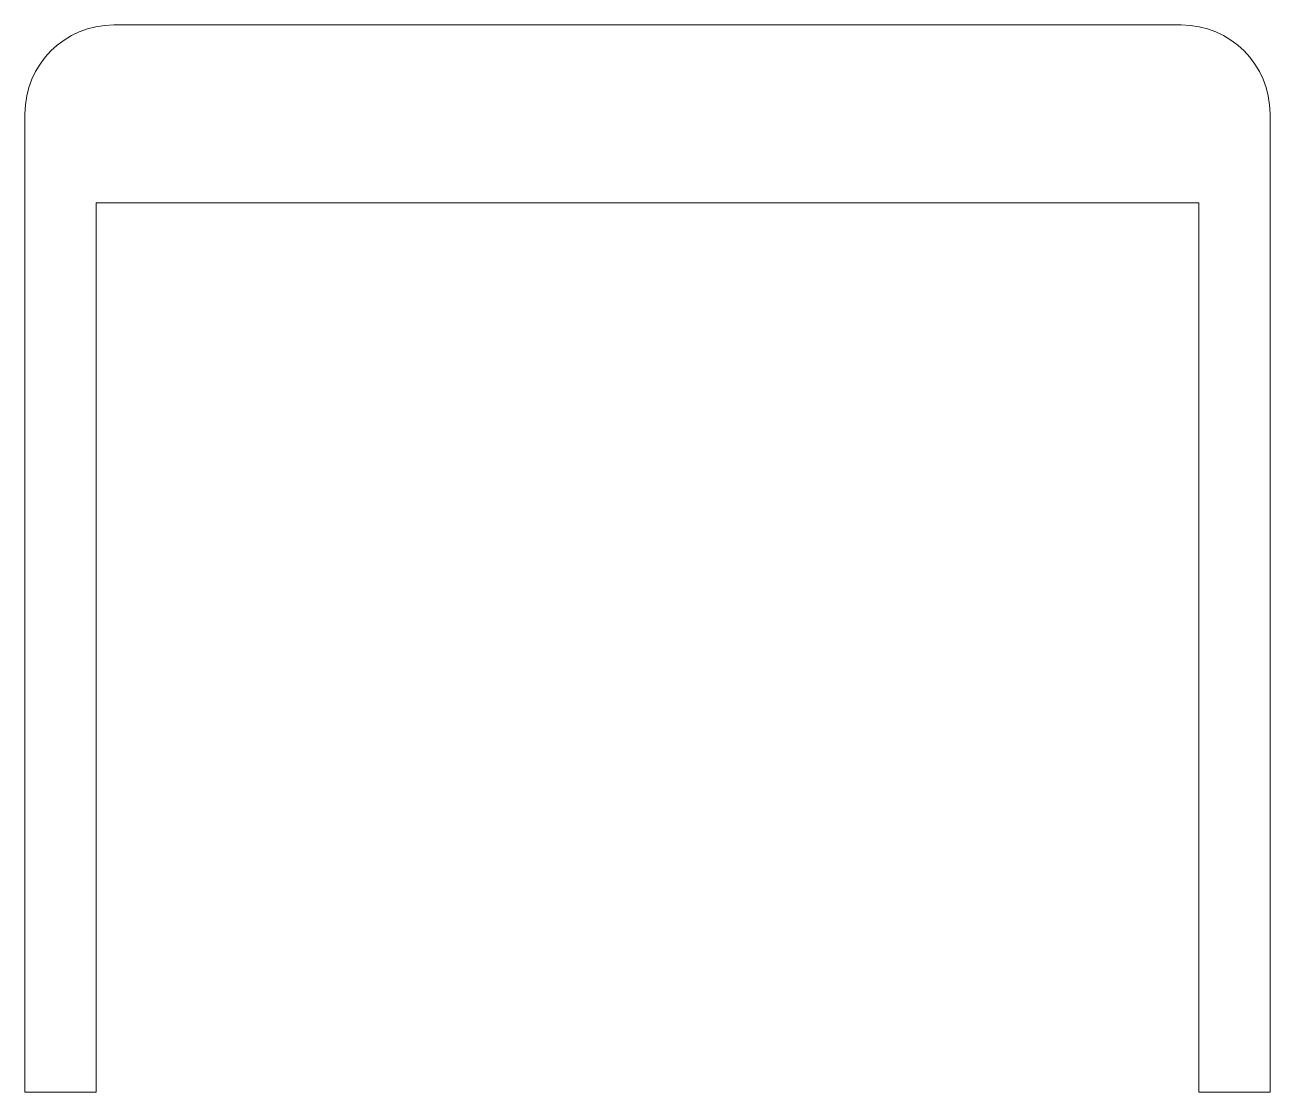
# Model space of a CAD drawing. Header units: millimetres. Extents: x -62 to 78, y -86 to 34.
import ezdxf

# ---------------------------------------------------------------- set-up
doc = ezdxf.new("R2010")
doc.units = ezdxf.units.MM

msp = doc.modelspace()

# ---------------------------------------------------------------- linework, layer by layer
at = {"color": 7, "linetype": 'Continuous', "lineweight": 15}
for p, q in [((-52.12, 34.24), (67.88, 34.24)), ((-62.12, 24.24), (-62.12, -85.76)), ((77.88, 24.24), (77.88, -85.76)), ((-54.12, 14.24), (69.88, 14.24)), ((-54.12, -85.76), (-54.12, 14.24)), ((69.88, -85.76), (69.88, 14.24)), ((-62.12, -85.76), (-54.12, -85.76)), ((69.88, -85.76), (77.88, -85.76))]:
    msp.add_line(p, q, dxfattribs=at)
for centre, start, end in [((-52.12, 24.24), 90, 180), ((67.88, 24.24), 0, 90)]:
    msp.add_arc(centre, 10, start, end, dxfattribs=at)

doc.saveas('drawing.dxf')
